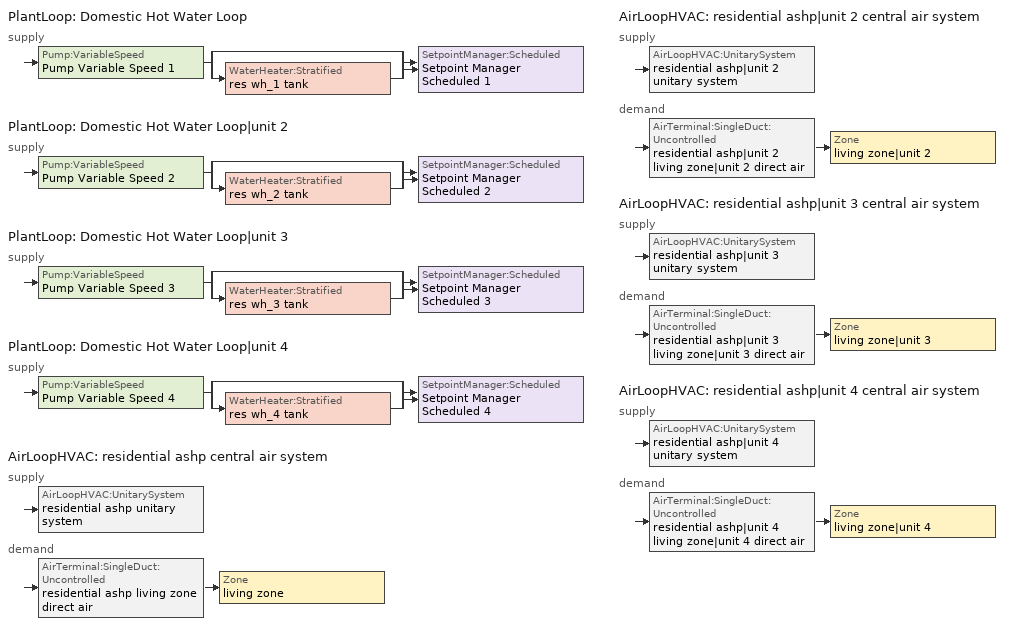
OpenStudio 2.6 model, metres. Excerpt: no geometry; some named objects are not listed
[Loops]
PlantLoop 'Domestic Hot Water Loop'
 supply: Pump:VariableSpeed 'Pump Variable Speed 1' > split
  | bypass
  | WaterHeater:Stratified 'res wh_1 tank'
  join > SetpointManager:Scheduled 'Setpoint Manager Scheduled 1'
PlantLoop 'Domestic Hot Water Loop|unit 2'
 supply: Pump:VariableSpeed 'Pump Variable Speed 2' > split
  | bypass
  | WaterHeater:Stratified 'res wh_2 tank'
  join > SetpointManager:Scheduled 'Setpoint Manager Scheduled 2'
PlantLoop 'Domestic Hot Water Loop|unit 3'
 supply: Pump:VariableSpeed 'Pump Variable Speed 3' > split
  | bypass
  | WaterHeater:Stratified 'res wh_3 tank'
  join > SetpointManager:Scheduled 'Setpoint Manager Scheduled 3'
PlantLoop 'Domestic Hot Water Loop|unit 4'
 supply: Pump:VariableSpeed 'Pump Variable Speed 4' > split
  | bypass
  | WaterHeater:Stratified 'res wh_4 tank'
  join > SetpointManager:Scheduled 'Setpoint Manager Scheduled 4'
AirLoopHVAC 'residential ashp central air system'
 supply: AirLoopHVAC:UnitarySystem 'residential ashp unitary system'
 demand: AirTerminal:SingleDuct:Uncontrolled 'residential ashp living zone direct air' > Zone 'living zone'
AirLoopHVAC 'residential ashp|unit 2 central air system'
 supply: AirLoopHVAC:UnitarySystem 'residential ashp|unit 2 unitary system'
 demand: AirTerminal:SingleDuct:Uncontrolled 'residential ashp|unit 2 living zone|unit 2 direct air' > Zone 'living zone|unit 2'
AirLoopHVAC 'residential ashp|unit 3 central air system'
 supply: AirLoopHVAC:UnitarySystem 'residential ashp|unit 3 unitary system'
 demand: AirTerminal:SingleDuct:Uncontrolled 'residential ashp|unit 3 living zone|unit 3 direct air' > Zone 'living zone|unit 3'
AirLoopHVAC 'residential ashp|unit 4 central air system'
 supply: AirLoopHVAC:UnitarySystem 'residential ashp|unit 4 unitary system'
 demand: AirTerminal:SingleDuct:Uncontrolled 'residential ashp|unit 4 living zone|unit 4 direct air' > Zone 'living zone|unit 4'
[Sizing:Zone] Zone Cooling Design Supply Air Temperature Input Method=SupplyAirTemperature; Zone Cooling Design Supply Air Temperature {C}=14; Zone Cooling Design Supply Air Temperature Difference {deltaC}=11.11; Zone Heating Design Supply Air Temperature Input Method=SupplyAirTemperature; Zone Heating Design Supply Air Temperature {C}=40; Zone Heating Design Supply Air Temperature Difference {deltaC}=11.11; Zone Cooling Design Supply Air Humidity Ratio {kg-H2O/kg-air}=0.0085; Zone Heating Design Supply Air Humidity Ratio {kg-H2O/kg-air}=0.008; Cooling Design Air Flow Method=DesignDay; Heating Design Air Flow Method=DesignDay; Account for Dedicated Outdoor Air System=No; Dedicated Outdoor Air System Control Strategy=NeutralSupplyAir; Dedicated Outdoor Air Low Setpoint Temperature for Design {C}=autosize; Dedicated Outdoor Air High Setpoint Temperature for Design {C}=autosize
living zone; living zone|unit 2; living zone|unit 3; living zone|unit 4; unfinished basement zone; unfinished attic zone; res ds_1 ret air zone; res ds_2 ret air zone; res ds_3 ret air zone; res ds_4 ret air zone
[Zone equipment]
living zone: residential ashp living zone direct air
living zone|unit 2: residential ashp|unit 2 living zone|unit 2 direct air
living zone|unit 3: residential ashp|unit 3 living zone|unit 3 direct air
living zone|unit 4: residential ashp|unit 4 living zone|unit 4 direct air
[PlantLoop] Glycol Concentration=0; Maximum Loop Flow Rate {m3/s}=0.01; Plant Loop Volume {m3}=0.003; Load Distribution Scheme=Optimal
Domestic Hot Water Loop; Domestic Hot Water Loop|unit 2; Domestic Hot Water Loop|unit 3; Domestic Hot Water Loop|unit 4
[Sizing:Plant] Loop Type=Heating; Design Loop Exit Temperature {C}=51.6667; Loop Design Temperature Difference {deltaC}=5.55556; Sizing Option=NonCoincident; Zone Timesteps in Averaging Window=1; Coincident Sizing Factor Mode=None
Domestic Hot Water Loop; Domestic Hot Water Loop|unit 2; Domestic Hot Water Loop|unit 3; Domestic Hot Water Loop|unit 4
[Pump:VariableSpeed] Rated Flow Rate {m3/s}=0.01; Rated Pump Head {Pa}=1; Rated Power Consumption {W}=0; Motor Efficiency=1; Fraction of Motor Inefficiencies to Fluid Stream=0; Coefficient 1 of the Part Load Performance Curve=0; Coefficient 2 of the Part Load Performance Curve=1; Coefficient 3 of the Part Load Performance Curve=0; Coefficient 4 of the Part Load Performance Curve=0; Pump Control Type=Intermittent; Skin Loss Radiative Fraction=0.5; Design Power Sizing Method=PowerPerFlowPerPressure; Design Electric Power per Unit Flow Rate {W/(m3/s)}=348701.1; Design Shaft Power per Unit Flow Rate per Unit Head {W-s/m3-Pa}=1.28205; Design Minimum Flow Rate Fraction=0
Pump Variable Speed 1; Pump Variable Speed 2; Pump Variable Speed 3; Pump Variable Speed 4
[SetpointManager:Scheduled] Control Variable=Temperature
Name | Schedule
Setpoint Manager Scheduled 1 | dhw temp
Setpoint Manager Scheduled 2 | dhw temp 1
Setpoint Manager Scheduled 3 | dhw temp 2
Setpoint Manager Scheduled 4 | dhw temp 3
[WaterHeater:HeatPump:WrappedCondenser] Availability Schedule=Always On Discrete; Dead Band Temperature Difference {deltaC}=0.5; Condenser Bottom Location {m}=0.0869862; Condenser Top Location {m}=0.559813; Evaporator Air Flow Rate {m3/s}=0.0854225; Inlet Air Configuration=Schedule; Minimum Inlet Air Temperature for Compressor Operation {C}=7.22222; Maximum Inlet Air Temperature for Compressor Operation {C}=48.8889; Compressor Location=Schedule; Fan Placement=DrawThrough; On Cycle Parasitic Electric Load {W}=0; Off Cycle Parasitic Electric Load {W}=0; Parasitic Heat Rejection Location=Outdoors; Tank Element Control Logic=MutuallyExclusive; Control Sensor 1 Height In Stratified Tank {m}=0.818187; Control Sensor 1 Weight=1; Control Sensor 2 Height In Stratified Tank {m}=0.818187
Name | Compressor Setpoint Temperature Schedule | Inlet Air Temperature Schedule | Inlet Air Humidity Schedule | Tank | DX Coil | Compressor Ambient Temperature Schedule | Fan
res wh_1 hpwh | res wh_1 WaterHeaterHPSchedule | res wh_1 Tamb act | res wh_1 RHamb act | res wh_1 tank | res wh_1 coil | res wh_1 Tamb act | res wh_1 fan
res wh_2 hpwh | res wh_2 WaterHeaterHPSchedule | res wh_2 Tamb act | res wh_2 RHamb act | res wh_2 tank | res wh_2 coil | res wh_2 Tamb act | res wh_2 fan
res wh_3 hpwh | res wh_3 WaterHeaterHPSchedule | res wh_3 Tamb act | res wh_3 RHamb act | res wh_3 tank | res wh_3 coil | res wh_3 Tamb act | res wh_3 fan
res wh_4 hpwh | res wh_4 WaterHeaterHPSchedule | res wh_4 Tamb act | res wh_4 RHamb act | res wh_4 tank | res wh_4 coil | res wh_4 Tamb act | res wh_4 fan
[Coil:WaterHeating:AirToWaterHeatPump:Wrapped] Rated Heating Capacity {W}=1400; Rated COP {W/W}=2.8; Rated Sensible Heat Ratio=0.88; Rated Evaporator Inlet Air Dry-Bulb Temperature {C}=19.7222; Rated Evaporator Inlet Air Wet-Bulb Temperature {C}=13.0782; Rated Condenser Water Temperature {C}=48.89; Rated Evaporator Air Flow Rate {m3/s}=0.0854225; Evaporator Fan Power Included in Rated COP=Yes; Crankcase Heater Capacity {W}=0; Maximum Ambient Temperature for Crankcase Heater Operation {C}=0; Evaporator Air Temperature Type for Curve Objects=WetBulbTemperature
Name | Heating Capacity Function of Temperature Curve | Heating Capacity Function of Air Flow Fraction Curve | Heating COP Function of Temperature Curve | Heating COP Function of Air Flow Fraction Curve | Part Load Fraction Correlation Curve
res wh_1 coil | HPWH-Cap-fT | HPWH-Htg-Cap-FF | HPWH-COP-fT | HPWH-Htg-COP-FF | HPWH-COP-fPLR
res wh_2 coil | HPWH-Cap-fT 1 | HPWH-Htg-Cap-FF 1 | HPWH-COP-fT 1 | HPWH-Htg-COP-FF 1 | HPWH-COP-fPLR 1
res wh_3 coil | HPWH-Cap-fT 2 | HPWH-Htg-Cap-FF 2 | HPWH-COP-fT 2 | HPWH-Htg-COP-FF 2 | HPWH-COP-fPLR 2
res wh_4 coil | HPWH-Cap-fT 3 | HPWH-Htg-Cap-FF 3 | HPWH-COP-fT 3 | HPWH-Htg-COP-FF 3 | HPWH-COP-fPLR 3
[WaterHeater:Stratified] Tank Volume {m3}=0.170344; Tank Height {m}=1.0335; Tank Shape=VerticalCylinder; Maximum Temperature Limit {C}=90; Heater Priority Control=MasterSlave; Heater 1 Deadband Temperature Difference {deltaC}=25; Heater 1 Capacity {W}=4500; Heater 1 Height {m}=0.732062; Heater 2 Deadband Temperature Difference {deltaC}=30; Heater 2 Capacity {W}=4500; Heater 2 Height {m}=0.129188; Heater Fuel Type=Electricity; Heater Thermal Efficiency=1; Off Cycle Parasitic Fuel Consumption Rate {W}=3; Off Cycle Parasitic Fuel Type=Electricity; Off Cycle Parasitic Heat Fraction to Tank=0; Off Cycle Parasitic Height {m}=0; On Cycle Parasitic Fuel Consumption Rate {W}=3; On Cycle Parasitic Fuel Type=Electricity; On Cycle Parasitic Heat Fraction to Tank=0; On Cycle Parasitic Height {m}=0; Ambient Temperature Indicator=Schedule; Uniform Skin Loss Coefficient per Unit Area to Ambient Temperature {W/m2-K}=1.13221; Skin Loss Fraction to Zone=1; Off Cycle Flue Loss Coefficient to Ambient Temperature {W/K}=0; Off Cycle Flue Loss Fraction to Zone=1; Use Side Effectiveness=1; Use Side Inlet Height {m}=0; Use Side Outlet Height {m}=autocalculate; Source Side Effectiveness=1; Source Side Inlet Height {m}=0; Source Side Outlet Height {m}=0; Inlet Mode=Fixed; Use Side Design Flow Rate {m3/s}=0.00283433; Source Side Design Flow Rate {m3/s}=0; Indirect Water Heating Recovery Time {hr}=1.5; Number of Nodes=12; Additional Destratification Conductivity {W/m-K}=0; Node 1 Additional Loss Coefficient {W/m2-K}=0; Node 2 Additional Loss Coefficient {W/m2-K}=0; Node 3 Additional Loss Coefficient {W/m2-K}=0; Node 4 Additional Loss Coefficient {W/m2-K}=0; Node 5 Additional Loss Coefficient {W/m2-K}=0; Node 6 Additional Loss Coefficient {W/m2-K}=0; Node 7 Additional Loss Coefficient {W/m2-K}=0; Node 8 Additional Loss Coefficient {W/m2-K}=0; Node 9 Additional Loss Coefficient {W/m2-K}=0; Node 10 Additional Loss Coefficient {W/m2-K}=0; Node 11 Additional Loss Coefficient {W/m2-K}=0; Node 12 Additional Loss Coefficient {W/m2-K}=0
Name | Heater 1 Setpoint Temperature Schedule | Heater 2 Setpoint Temperature Schedule | Ambient Temperature Schedule
res wh_1 tank | res wh_1 TopElementSetpoint | res wh_1 BottomElementSetpoint | res wh_1 Tamb act
res wh_2 tank | res wh_2 TopElementSetpoint | res wh_2 BottomElementSetpoint | res wh_2 Tamb act
res wh_3 tank | res wh_3 TopElementSetpoint | res wh_3 BottomElementSetpoint | res wh_3 Tamb act
res wh_4 tank | res wh_4 TopElementSetpoint | res wh_4 BottomElementSetpoint | res wh_4 Tamb act
[Fan:OnOff] Availability Schedule=Always On Discrete; Motor Efficiency=1; Motor In Airstream Fraction=1
Name | Fan Efficiency | Pressure Rise {Pa} | Maximum Flow Rate {m3/s} | Fan Power Ratio Function of Speed Ratio Curve | Fan Efficiency Ratio Function of Speed Ratio Curve
res wh_1 fan | 0.234952 | 23 | 0.0854225 | Fan On Off Power Curve | Fan On Off Efficiency Curve
res wh_2 fan | 0.234952 | 23 | 0.0854225 | Fan On Off Power Curve 1 | Fan On Off Efficiency Curve 1
res wh_3 fan | 0.234952 | 23 | 0.0854225 | Fan On Off Power Curve 2 | Fan On Off Efficiency Curve 2
res wh_4 fan | 0.234952 | 23 | 0.0854225 | Fan On Off Power Curve 3 | Fan On Off Efficiency Curve 3
residential ashp supply fan | 0.195937 | 124.55 | 0.893185 | residential ashp fan power curve | residential ashp fan eff curve
residential ashp|unit 2 supply fan | 0.195937 | 124.55 | 0.893185 | residential ashp|unit 2 fan power curve | residential ashp|unit 2 fan eff curve
residential ashp|unit 3 supply fan | 0.195937 | 124.55 | 0.893185 | residential ashp|unit 3 fan power curve | residential ashp|unit 3 fan eff curve
residential ashp|unit 4 supply fan | 0.195937 | 124.55 | 0.893185 | residential ashp|unit 4 fan power curve | residential ashp|unit 4 fan eff curve
[EnergyManagementSystem:Sensor]
Name | Output Variable or Output Meter Index Key | Output Variable or Output Meter
res_wh_1_amb_temp; res_wh_2_amb_temp; res_wh_3_amb_temp; res_wh_4_amb_temp | unfinished basement zone | Zone Mean Air Temperature
res_wh_1_amb_rh; res_wh_2_amb_rh; res_wh_3_amb_rh; res_wh_4_amb_rh | unfinished basement zone | Zone Air Relative Humidity
res_wh_1_tl | res wh_1 tank | Water Heater Heat Loss Rate
res_wh_1_sens_cool | res wh_1 coil | Cooling Coil Sensible Cooling Rate
res_wh_1_lat_cool | res wh_1 coil | Cooling Coil Latent Cooling Rate
res_wh_1_fan_pwr | res wh_1 fan | Fan Electric Power
res_wh_1_T_ctrl | res wh_1 tank | Water Heater Temperature Node 3
res_wh_1_LE_P | res wh_1 tank | Water Heater Heater 2 Heating Energy
res_wh_1_UE_P | res wh_1 tank | Water Heater Heater 1 Heating Energy
res_wh_2_tl | res wh_2 tank | Water Heater Heat Loss Rate
res_wh_2_sens_cool | res wh_2 coil | Cooling Coil Sensible Cooling Rate
res_wh_2_lat_cool | res wh_2 coil | Cooling Coil Latent Cooling Rate
res_wh_2_fan_pwr | res wh_2 fan | Fan Electric Power
res_wh_2_T_ctrl | res wh_2 tank | Water Heater Temperature Node 3
res_wh_2_LE_P | res wh_2 tank | Water Heater Heater 2 Heating Energy
res_wh_2_UE_P | res wh_2 tank | Water Heater Heater 1 Heating Energy
res_wh_3_tl | res wh_3 tank | Water Heater Heat Loss Rate
res_wh_3_sens_cool | res wh_3 coil | Cooling Coil Sensible Cooling Rate
res_wh_3_lat_cool | res wh_3 coil | Cooling Coil Latent Cooling Rate
res_wh_3_fan_pwr | res wh_3 fan | Fan Electric Power
res_wh_3_T_ctrl | res wh_3 tank | Water Heater Temperature Node 3
res_wh_3_LE_P | res wh_3 tank | Water Heater Heater 2 Heating Energy
res_wh_3_UE_P | res wh_3 tank | Water Heater Heater 1 Heating Energy
res_wh_4_tl | res wh_4 tank | Water Heater Heat Loss Rate
res_wh_4_sens_cool | res wh_4 coil | Cooling Coil Sensible Cooling Rate
res_wh_4_lat_cool | res wh_4 coil | Cooling Coil Latent Cooling Rate
res_wh_4_fan_pwr | res wh_4 fan | Fan Electric Power
res_wh_4_T_ctrl | res wh_4 tank | Water Heater Temperature Node 3
res_wh_4_LE_P | res wh_4 tank | Water Heater Heater 2 Heating Energy
res_wh_4_UE_P | res wh_4 tank | Water Heater Heater 1 Heating Energy
res_nv_pb_s |  | Site Outdoor Air Barometric Pressure
res_af_vw_s |  | Site Wind Speed
res_nv_wt_s |  | Site Outdoor Air Humidity Ratio
res_af_1_tin_s | living zone | Zone Mean Air Temperature
res_af_1_tt_s | living zone | Zone Outdoor Air Drybulb Temperature
res_nv_1_nva_s | res nv_1 avail schedule | Schedule Value
res_nv_1_sp_s | res nv_1 temp schedule | Schedule Value
res_ds_1_win_s | living zone | Zone Mean Air Humidity Ratio
res_ds_1_ah_mfr_s | Node 53 | System Node Mass Flow Rate
res_ds_1_fan_rtf_s | residential ashp supply fan | Fan Runtime Fraction
res_ds_1_ah_vfr_s | Node 53 | System Node Current Density Volume Flow Rate
res_ds_1_ah_tt_s | Node 53 | System Node Temperature
res_ds_1_ra_t_s | Node 56 | System Node Temperature
res_ds_1_ah_wt_s | Node 53 | System Node Humidity Ratio
res_ds_1_ra_w_s | Node 56 | System Node Humidity Ratio
res_ds_1_ah_t_s; res_ds_2_ah_t_s; res_ds_3_ah_t_s; res_ds_4_ah_t_s | unfinished basement zone | Zone Air Temperature
res_ds_1_ah_w_s; res_ds_2_ah_w_s; res_ds_3_ah_w_s; res_ds_4_ah_w_s | unfinished basement zone | Zone Mean Air Humidity Ratio
res_infil_1_range_sch_s | res mv_1 range exhaust schedule | Schedule Value
res_infil_1_bath_sch_s | res mv_1 bath exhaust schedule | Schedule Value
res_infil_1_wh_sch_s; res_infil_2_wh_sch_s; res_infil_3_wh_sch_s; res_infil_4_wh_sch_s | Always On Discrete | Schedule Value
res_af_2_tin_s | living zone|unit 2 | Zone Mean Air Temperature
res_af_2_tt_s | living zone|unit 2 | Zone Outdoor Air Drybulb Temperature
res_nv_2_nva_s | res nv_2 avail schedule | Schedule Value
res_nv_2_sp_s | res nv_2 temp schedule | Schedule Value
res_ds_2_win_s | living zone|unit 2 | Zone Mean Air Humidity Ratio
res_ds_2_ah_mfr_s | Node 59 | System Node Mass Flow Rate
res_ds_2_fan_rtf_s | residential ashp|unit 2 supply fan | Fan Runtime Fraction
res_ds_2_ah_vfr_s | Node 59 | System Node Current Density Volume Flow Rate
res_ds_2_ah_tt_s | Node 59 | System Node Temperature
res_ds_2_ra_t_s | Node 62 | System Node Temperature
res_ds_2_ah_wt_s | Node 59 | System Node Humidity Ratio
res_ds_2_ra_w_s | Node 62 | System Node Humidity Ratio
res_infil_2_range_sch_s | res mv_2 range exhaust schedule | Schedule Value
res_infil_2_bath_sch_s | res mv_2 bath exhaust schedule | Schedule Value
res_af_3_tin_s | living zone|unit 3 | Zone Mean Air Temperature
res_af_3_tt_s | living zone|unit 3 | Zone Outdoor Air Drybulb Temperature
res_nv_3_nva_s | res nv_3 avail schedule | Schedule Value
res_nv_3_sp_s | res nv_3 temp schedule | Schedule Value
res_ds_3_win_s | living zone|unit 3 | Zone Mean Air Humidity Ratio
res_ds_3_ah_mfr_s | Node 65 | System Node Mass Flow Rate
res_ds_3_fan_rtf_s | residential ashp|unit 3 supply fan | Fan Runtime Fraction
res_ds_3_ah_vfr_s | Node 65 | System Node Current Density Volume Flow Rate
res_ds_3_ah_tt_s | Node 65 | System Node Temperature
res_ds_3_ra_t_s | Node 68 | System Node Temperature
res_ds_3_ah_wt_s | Node 65 | System Node Humidity Ratio
res_ds_3_ra_w_s | Node 68 | System Node Humidity Ratio
res_infil_3_range_sch_s | res mv_3 range exhaust schedule | Schedule Value
res_infil_3_bath_sch_s | res mv_3 bath exhaust schedule | Schedule Value
res_af_4_tin_s | living zone|unit 4 | Zone Mean Air Temperature
res_af_4_tt_s | living zone|unit 4 | Zone Outdoor Air Drybulb Temperature
res_nv_4_nva_s | res nv_4 avail schedule | Schedule Value
res_nv_4_sp_s | res nv_4 temp schedule | Schedule Value
res_ds_4_win_s | living zone|unit 4 | Zone Mean Air Humidity Ratio
res_ds_4_ah_mfr_s | Node 71 | System Node Mass Flow Rate
res_ds_4_fan_rtf_s | residential ashp|unit 4 supply fan | Fan Runtime Fraction
res_ds_4_ah_vfr_s | Node 71 | System Node Current Density Volume Flow Rate
res_ds_4_ah_tt_s | Node 71 | System Node Temperature
res_ds_4_ra_t_s | Node 74 | System Node Temperature
res_ds_4_ah_wt_s | Node 71 | System Node Humidity Ratio
res_ds_4_ra_w_s | Node 74 | System Node Humidity Ratio
res_infil_4_range_sch_s | res mv_4 range exhaust schedule | Schedule Value
res_infil_4_bath_sch_s | res mv_4 bath exhaust schedule | Schedule Value
[EnergyManagementSystem:Actuator]
Name | Actuated Component | Actuated Component Type | Actuated Component Control Type
res_wh_1_Tamb_act | res wh_1 Tamb act | Schedule:Constant | Schedule Value
res_wh_1_RHamb_act | res wh_1 RHamb act | Schedule:Constant | Schedule Value
res_wh_1_sens_act | res wh_1 sens | OtherEquipment | Power Level
res_wh_1_lat_act | res wh_1 lat | OtherEquipment | Power Level
res_wh_1_LESchedOverride | res wh_1 BottomElementSetpoint | Schedule:Constant | Schedule Value
res_wh_1_HPSchedOverride | res wh_1 WaterHeaterHPSchedule | Schedule:Constant | Schedule Value
res_wh_1_UESchedOverride | res wh_1 TopElementSetpoint | Schedule:Constant | Schedule Value
res_wh_2_Tamb_act | res wh_2 Tamb act | Schedule:Constant | Schedule Value
res_wh_2_RHamb_act | res wh_2 RHamb act | Schedule:Constant | Schedule Value
res_wh_2_sens_act | res wh_2 sens | OtherEquipment | Power Level
res_wh_2_lat_act | res wh_2 lat | OtherEquipment | Power Level
res_wh_2_LESchedOverride | res wh_2 BottomElementSetpoint | Schedule:Constant | Schedule Value
res_wh_2_HPSchedOverride | res wh_2 WaterHeaterHPSchedule | Schedule:Constant | Schedule Value
res_wh_2_UESchedOverride | res wh_2 TopElementSetpoint | Schedule:Constant | Schedule Value
res_wh_3_Tamb_act | res wh_3 Tamb act | Schedule:Constant | Schedule Value
res_wh_3_RHamb_act | res wh_3 RHamb act | Schedule:Constant | Schedule Value
res_wh_3_sens_act | res wh_3 sens | OtherEquipment | Power Level
res_wh_3_lat_act | res wh_3 lat | OtherEquipment | Power Level
res_wh_3_LESchedOverride | res wh_3 BottomElementSetpoint | Schedule:Constant | Schedule Value
res_wh_3_HPSchedOverride | res wh_3 WaterHeaterHPSchedule | Schedule:Constant | Schedule Value
res_wh_3_UESchedOverride | res wh_3 TopElementSetpoint | Schedule:Constant | Schedule Value
res_wh_4_Tamb_act | res wh_4 Tamb act | Schedule:Constant | Schedule Value
res_wh_4_RHamb_act | res wh_4 RHamb act | Schedule:Constant | Schedule Value
res_wh_4_sens_act | res wh_4 sens | OtherEquipment | Power Level
res_wh_4_lat_act | res wh_4 lat | OtherEquipment | Power Level
res_wh_4_LESchedOverride | res wh_4 BottomElementSetpoint | Schedule:Constant | Schedule Value
res_wh_4_HPSchedOverride | res wh_4 WaterHeaterHPSchedule | Schedule:Constant | Schedule Value
res_wh_4_UESchedOverride | res wh_4 TopElementSetpoint | Schedule:Constant | Schedule Value
res_nv_1_flow_act | res nv_1 flow | Zone Infiltration | Air Exchange Flow Rate
res_ds_1_sup_s_lk_to_lv_equip_act | res ds_1 sup s lk to lv equip | OtherEquipment | Power Level
res_ds_1_sup_lat_lk_to_lv_equip_act | res ds_1 sup lat lk to lv equip | OtherEquipment | Power Level
res_ds_1_sup_d_cn_to_lv_equip_act | res ds_1 sup d cn to lv equip | OtherEquipment | Power Level
res_ds_1_sup_d_cn_to_ah_equip_act | res ds_1 sup d cn to ah equip | OtherEquipment | Power Level
res_ds_1_ret_d_cn_to_pl_equip_act | res ds_1 ret d cn to pl equip | OtherEquipment | Power Level
res_ds_1_ret_d_cn_to_ah_equip_act | res ds_1 ret d cn to ah equip | OtherEquipment | Power Level
res_ds_1_sup_s_lk_to_ah_equip_act | res ds_1 sup s lk to ah equip | OtherEquipment | Power Level
res_ds_1_sup_lat_lk_to_ah_equip_act | res ds_1 sup lat lk to ah equip | OtherEquipment | Power Level
res_ds_1_ret_s_lk_equip_act | res ds_1 ret s lk equip | OtherEquipment | Power Level
res_ds_1_ret_lat_lk_equip_act | res ds_1 ret lat lk equip | OtherEquipment | Power Level
res_ds_1_ah_to_liv_mix_act | res ds_1 ah to liv mix | ZoneMixing | Air Exchange Flow Rate
res_ds_1_liv_to_ah_mix_act | res ds_1 liv to ah mix | ZoneMixing | Air Exchange Flow Rate
res_infil_1_house_fan_act | res infil_1 house fan | ElectricEquipment | Electric Power Level
res_infil_1_range_fan_act | res infil_1 range fan | ElectricEquipment | Electric Power Level
res_infil_1_bath_fan_act | res infil_1 bath fan | ElectricEquipment | Electric Power Level
res_infil_1_flow_act | res infil_1 flow | Zone Infiltration | Air Exchange Flow Rate
res_nv_2_flow_act | res nv_2 flow | Zone Infiltration | Air Exchange Flow Rate
res_ds_2_sup_s_lk_to_lv_equip_act | res ds_2 sup s lk to lv equip | OtherEquipment | Power Level
res_ds_2_sup_lat_lk_to_lv_equip_act | res ds_2 sup lat lk to lv equip | OtherEquipment | Power Level
res_ds_2_sup_d_cn_to_lv_equip_act | res ds_2 sup d cn to lv equip | OtherEquipment | Power Level
res_ds_2_sup_d_cn_to_ah_equip_act | res ds_2 sup d cn to ah equip | OtherEquipment | Power Level
res_ds_2_ret_d_cn_to_pl_equip_act | res ds_2 ret d cn to pl equip | OtherEquipment | Power Level
res_ds_2_ret_d_cn_to_ah_equip_act | res ds_2 ret d cn to ah equip | OtherEquipment | Power Level
res_ds_2_sup_s_lk_to_ah_equip_act | res ds_2 sup s lk to ah equip | OtherEquipment | Power Level
res_ds_2_sup_lat_lk_to_ah_equip_act | res ds_2 sup lat lk to ah equip | OtherEquipment | Power Level
res_ds_2_ret_s_lk_equip_act | res ds_2 ret s lk equip | OtherEquipment | Power Level
res_ds_2_ret_lat_lk_equip_act | res ds_2 ret lat lk equip | OtherEquipment | Power Level
res_ds_2_ah_to_liv_mix_act | res ds_2 ah to liv mix | ZoneMixing | Air Exchange Flow Rate
res_ds_2_liv_to_ah_mix_act | res ds_2 liv to ah mix | ZoneMixing | Air Exchange Flow Rate
res_infil_2_house_fan_act | res infil_2 house fan | ElectricEquipment | Electric Power Level
res_infil_2_range_fan_act | res infil_2 range fan | ElectricEquipment | Electric Power Level
res_infil_2_bath_fan_act | res infil_2 bath fan | ElectricEquipment | Electric Power Level
res_infil_2_flow_act | res infil_2 flow | Zone Infiltration | Air Exchange Flow Rate
res_nv_3_flow_act | res nv_3 flow | Zone Infiltration | Air Exchange Flow Rate
res_ds_3_sup_s_lk_to_lv_equip_act | res ds_3 sup s lk to lv equip | OtherEquipment | Power Level
res_ds_3_sup_lat_lk_to_lv_equip_act | res ds_3 sup lat lk to lv equip | OtherEquipment | Power Level
res_ds_3_sup_d_cn_to_lv_equip_act | res ds_3 sup d cn to lv equip | OtherEquipment | Power Level
res_ds_3_sup_d_cn_to_ah_equip_act | res ds_3 sup d cn to ah equip | OtherEquipment | Power Level
res_ds_3_ret_d_cn_to_pl_equip_act | res ds_3 ret d cn to pl equip | OtherEquipment | Power Level
res_ds_3_ret_d_cn_to_ah_equip_act | res ds_3 ret d cn to ah equip | OtherEquipment | Power Level
res_ds_3_sup_s_lk_to_ah_equip_act | res ds_3 sup s lk to ah equip | OtherEquipment | Power Level
res_ds_3_sup_lat_lk_to_ah_equip_act | res ds_3 sup lat lk to ah equip | OtherEquipment | Power Level
res_ds_3_ret_s_lk_equip_act | res ds_3 ret s lk equip | OtherEquipment | Power Level
res_ds_3_ret_lat_lk_equip_act | res ds_3 ret lat lk equip | OtherEquipment | Power Level
res_ds_3_ah_to_liv_mix_act | res ds_3 ah to liv mix | ZoneMixing | Air Exchange Flow Rate
res_ds_3_liv_to_ah_mix_act | res ds_3 liv to ah mix | ZoneMixing | Air Exchange Flow Rate
res_infil_3_house_fan_act | res infil_3 house fan | ElectricEquipment | Electric Power Level
res_infil_3_range_fan_act | res infil_3 range fan | ElectricEquipment | Electric Power Level
res_infil_3_bath_fan_act | res infil_3 bath fan | ElectricEquipment | Electric Power Level
res_infil_3_flow_act | res infil_3 flow | Zone Infiltration | Air Exchange Flow Rate
res_nv_4_flow_act | res nv_4 flow | Zone Infiltration | Air Exchange Flow Rate
res_ds_4_sup_s_lk_to_lv_equip_act | res ds_4 sup s lk to lv equip | OtherEquipment | Power Level
res_ds_4_sup_lat_lk_to_lv_equip_act | res ds_4 sup lat lk to lv equip | OtherEquipment | Power Level
res_ds_4_sup_d_cn_to_lv_equip_act | res ds_4 sup d cn to lv equip | OtherEquipment | Power Level
res_ds_4_sup_d_cn_to_ah_equip_act | res ds_4 sup d cn to ah equip | OtherEquipment | Power Level
res_ds_4_ret_d_cn_to_pl_equip_act | res ds_4 ret d cn to pl equip | OtherEquipment | Power Level
res_ds_4_ret_d_cn_to_ah_equip_act | res ds_4 ret d cn to ah equip | OtherEquipment | Power Level
res_ds_4_sup_s_lk_to_ah_equip_act | res ds_4 sup s lk to ah equip | OtherEquipment | Power Level
res_ds_4_sup_lat_lk_to_ah_equip_act | res ds_4 sup lat lk to ah equip | OtherEquipment | Power Level
res_ds_4_ret_s_lk_equip_act | res ds_4 ret s lk equip | OtherEquipment | Power Level
res_ds_4_ret_lat_lk_equip_act | res ds_4 ret lat lk equip | OtherEquipment | Power Level
res_ds_4_ah_to_liv_mix_act | res ds_4 ah to liv mix | ZoneMixing | Air Exchange Flow Rate
res_ds_4_liv_to_ah_mix_act | res ds_4 liv to ah mix | ZoneMixing | Air Exchange Flow Rate
res_infil_4_house_fan_act | res infil_4 house fan | ElectricEquipment | Electric Power Level
res_infil_4_range_fan_act | res infil_4 range fan | ElectricEquipment | Electric Power Level
res_infil_4_bath_fan_act | res infil_4 bath fan | ElectricEquipment | Electric Power Level
res_infil_4_flow_act | res infil_4 flow | Zone Infiltration | Air Exchange Flow Rate
[EnergyManagementSystem:TrendVariable] Number of Timesteps to be Logged=2
Name | EMS Variable
res_wh_1_on_off | res_wh_1_sens_cool
res_wh_1_UETrend | res_wh_1_UE_P
res_wh_1_LETrend | res_wh_1_LE_P
res_wh_2_on_off | res_wh_2_sens_cool
res_wh_2_UETrend | res_wh_2_UE_P
res_wh_2_LETrend | res_wh_2_LE_P
res_wh_3_on_off | res_wh_3_sens_cool
res_wh_3_UETrend | res_wh_3_UE_P
res_wh_3_LETrend | res_wh_3_LE_P
res_wh_4_on_off | res_wh_4_sens_cool
res_wh_4_UETrend | res_wh_4_UE_P
res_wh_4_LETrend | res_wh_4_LE_P
[EnergyManagementSystem:Program]
res_wh_1_InletAir: Set T_hpwh_inlet_0 = res_wh_1_amb_temp; Set res_wh_1_Tamb_act = T_hpwh_inlet_0; Set res_wh_1_RHamb_act = res_wh_1_amb_rh/100; Set temp1=(res_wh_1_tl*1.0)+res_wh_1_fan_pwr*1.0; Set res_wh_1_sens_act = 0-(res_wh_1_sens_cool*1.0)-temp1; Set res_wh_1_lat_act = 0 - res_wh_1_lat_cool * 1.0
res_wh_1_Control: Set res_wh_1_UESchedOverride = 49.78; Set res_wh_1_HPSchedOverride = 51.67; Set UEMax_0 = (@TrendMax res_wh_1_UETrend 2); Set LEMax_0 = (@TrendMax res_wh_1_LETrend 2); Set ElemOn_0 = (@Max UEMax_0 LEMax_0); If (res_wh_1_T_ctrl<40.38) || ((ElemOn_0>0) && (res_wh_1_T_ctrl<51.28)); Set res_wh_1_LESchedOverride = 70; Set res_wh_1_HPSchedOverride = 0; Else; Set res_wh_1_LESchedOverride = 0; Set res_wh_1_HPSchedOverride = 51.67; EndIf
res_wh_2_InletAir: Set T_hpwh_inlet_1 = res_wh_2_amb_temp; Set res_wh_2_Tamb_act = T_hpwh_inlet_1; Set res_wh_2_RHamb_act = res_wh_2_amb_rh/100; Set temp1=(res_wh_2_tl*1.0)+res_wh_2_fan_pwr*1.0; Set res_wh_2_sens_act = 0-(res_wh_2_sens_cool*1.0)-temp1; Set res_wh_2_lat_act = 0 - res_wh_2_lat_cool * 1.0
res_wh_2_Control: Set res_wh_2_UESchedOverride = 49.78; Set res_wh_2_HPSchedOverride = 51.67; Set UEMax_1 = (@TrendMax res_wh_2_UETrend 2); Set LEMax_1 = (@TrendMax res_wh_2_LETrend 2); Set ElemOn_1 = (@Max UEMax_1 LEMax_1); If (res_wh_2_T_ctrl<40.38) || ((ElemOn_1>0) && (res_wh_2_T_ctrl<51.28)); Set res_wh_2_LESchedOverride = 70; Set res_wh_2_HPSchedOverride = 0; Else; Set res_wh_2_LESchedOverride = 0; Set res_wh_2_HPSchedOverride = 51.67; EndIf
res_wh_3_InletAir: Set T_hpwh_inlet_2 = res_wh_3_amb_temp; Set res_wh_3_Tamb_act = T_hpwh_inlet_2; Set res_wh_3_RHamb_act = res_wh_3_amb_rh/100; Set temp1=(res_wh_3_tl*1.0)+res_wh_3_fan_pwr*1.0; Set res_wh_3_sens_act = 0-(res_wh_3_sens_cool*1.0)-temp1; Set res_wh_3_lat_act = 0 - res_wh_3_lat_cool * 1.0
res_wh_3_Control: Set res_wh_3_UESchedOverride = 49.78; Set res_wh_3_HPSchedOverride = 51.67; Set UEMax_2 = (@TrendMax res_wh_3_UETrend 2); Set LEMax_2 = (@TrendMax res_wh_3_LETrend 2); Set ElemOn_2 = (@Max UEMax_2 LEMax_2); If (res_wh_3_T_ctrl<40.38) || ((ElemOn_2>0) && (res_wh_3_T_ctrl<51.28)); Set res_wh_3_LESchedOverride = 70; Set res_wh_3_HPSchedOverride = 0; Else; Set res_wh_3_LESchedOverride = 0; Set res_wh_3_HPSchedOverride = 51.67; EndIf
res_wh_4_InletAir: Set T_hpwh_inlet_3 = res_wh_4_amb_temp; Set res_wh_4_Tamb_act = T_hpwh_inlet_3; Set res_wh_4_RHamb_act = res_wh_4_amb_rh/100; Set temp1=(res_wh_4_tl*1.0)+res_wh_4_fan_pwr*1.0; Set res_wh_4_sens_act = 0-(res_wh_4_sens_cool*1.0)-temp1; Set res_wh_4_lat_act = 0 - res_wh_4_lat_cool * 1.0
res_wh_4_Control: Set res_wh_4_UESchedOverride = 49.78; Set res_wh_4_HPSchedOverride = 51.67; Set UEMax_3 = (@TrendMax res_wh_4_UETrend 2); Set LEMax_3 = (@TrendMax res_wh_4_LETrend 2); Set ElemOn_3 = (@Max UEMax_3 LEMax_3); If (res_wh_4_T_ctrl<40.38) || ((ElemOn_3>0) && (res_wh_4_T_ctrl<51.28)); Set res_wh_4_LESchedOverride = 70; Set res_wh_4_HPSchedOverride = 0; Else; Set res_wh_4_LESchedOverride = 0; Set res_wh_4_HPSchedOverride = 51.67; EndIf
res_nv_1_program: Set Tdiff = res_af_1_tin_s-res_af_1_tt_s; Set dT = (@Abs Tdiff); Set pt = (@RhFnTdbWPb res_af_1_tt_s res_nv_wt_s res_nv_pb_s); Set NVA = 4584.793685048608; Set Cs = 0.00017926040778923255; Set Cw = 8.70903777141566e-05; Set MNV = 0.6292632575999998; Set MHR = 0.0115; Set MRH = 0.7; Set temp1 = (res_nv_1_nva_s*NVA); Set SGNV = temp1*((((Cs*dT)+(Cw*(res_af_vw_s^2)))^0.5)/1000); If (res_nv_wt_s<MHR) && (pt<MRH) && (res_af_1_tin_s>res_nv_1_sp_s); Set temp2 = (res_af_1_tin_s-res_nv_1_sp_s); Set NVadj1 = temp2/(res_af_1_tin_s-res_af_1_tt_s); Set NVadj2 = (@Min NVadj1 1); Set NVadj3 = (@Max NVadj2 0); Set NVadj = SGNV*NVadj3; Set res_nv_1_flow_act = (@Min NVadj MNV); Else; Set res_nv_1_flow_act = 0; EndIf
res_ds_1_program: Set res_ds_1_ah_mfr = res_ds_1_ah_mfr_s; Set res_ds_1_fan_rtf = res_ds_1_fan_rtf_s; Set res_ds_1_ah_vfr = res_ds_1_ah_vfr_s; Set res_ds_1_ah_tt = res_ds_1_ah_tt_s; Set res_ds_1_ah_wt = res_ds_1_ah_wt_s; Set res_ds_1_ra_t = res_ds_1_ra_t_s; Set res_ds_1_ra_w = res_ds_1_ra_w_s; Set res_ds_1_ah_t = res_ds_1_ah_t_s; Set res_ds_1_ah_w = res_ds_1_ah_w_s; Run res_ds_1_lk_subrout; Set res_ds_1_sup_s_lk_to_lv_equip_act = res_ds_1_sup_s_lk_to_lv; Set res_ds_1_sup_lat_lk_to_lv_equip_act = res_ds_1_sup_lat_lk_to_lv; Set res_ds_1_sup_d_cn_to_lv_equip_act = res_ds_1_sup_d_cn_to_lv; Set res_ds_1_sup_d_cn_to_ah_equip_act = res_ds_1_sup_d_cn_to_ah; Set res_ds_1_sup_s_lk_to_ah_equip_act = res_ds_1_sup_s_lk_to_ah; Set res_ds_1_sup_lat_lk_to_ah_equip_act = res_ds_1_sup_lat_lk_to_ah; Set res_ds_1_ret_s_lk_equip_act = res_ds_1_ret_s_lk; Set res_ds_1_ret_lat_lk_equip_act = res_ds_1_ret_lat_lk; Set res_ds_1_ret_d_cn_to_pl_equip_act = res_ds_1_ret_d_cn_to_pl; Set res_ds_1_ret_d_cn_to_ah_equip_act = res_ds_1_ret_d_cn_to_ah; Set res_ds_1_liv_to_ah_mix_act = res_ds_1_ah_to_liv; Set res_ds_1_liv_to_ah_mix_act = res_ds_1_liv_to_ah
res_infil_1_program: Set p_m = 0.14; Set p_s = 0.22; Set s_m = 270; Set s_s = 370; Set z_m = 9.99744; Set z_s = 4.8768; Set f_t = (((s_m/z_m)^p_m)*((z_s/s_s)^p_s)); Set Tdiff = res_af_1_tin_s-res_af_1_tt_s; Set dT = @Abs Tdiff; Set c = 0.0228; Set Cs = 0.0749; Set Cw = 0.1406; Set n = 0.67; Set sft = (f_t*0.5); Set temp1 = ((c*Cw)*((sft*res_af_vw_s)^(2*n)))^2; Set Qn = (((c*Cs*(dT^n))^2)+temp1)^0.5; Set Tdiff = res_af_1_tin_s-res_af_1_tt_s; Set dT = @Abs Tdiff; Set QWHV = res_infil_1_wh_sch_s*0.0165; Set Qrange = res_infil_1_range_sch_s*0.0472; Set Qdryer = 0.0; Set Qbath = res_infil_1_bath_sch_s*0.0354; Set QhpwhOut = 0; Set QhpwhIn = 0; Set QductsOut = res_ds_1_lk_ret_fan_equiv; Set QductsIn = res_ds_1_lk_sup_fan_equiv; Set Qout = QWHV+Qrange+Qbath+Qdryer+QhpwhOut+QductsOut; Set Qin = QhpwhIn+QductsIn; Set Qu = (@Abs (Qout-Qin)); Set Qb = (@Min Qout Qin); Set faneff_wh = 0.9438948864000002; Set res_infil_1_house_fan_act = (QWHV*300)/faneff_wh; Set faneff_sp = 0.4719474432000001; Set res_infil_1_range_fan_act = (Qrange*300)/faneff_sp; Set res_infil_1_bath_fan_act = (Qbath*300)/faneff_sp; Set Q_acctd_for_elsewhere = QhpwhOut+QhpwhIn+QductsOut+QductsIn; Set res_infil_1_flow_act = (((Qu^2)+(Qn^2))^0.5)-Q_acctd_for_elsewhere; Set res_infil_1_flow_act = (@Max res_infil_1_flow_act 0)
res_nv_2_program: Set Tdiff = res_af_2_tin_s-res_af_2_tt_s; Set dT = (@Abs Tdiff); Set pt = (@RhFnTdbWPb res_af_2_tt_s res_nv_wt_s res_nv_pb_s); Set NVA = 2337.1686753986055; Set Cs = 0.00017926040778923255; Set Cw = 8.70903777141566e-05; Set MNV = 0.6292632575999998; Set MHR = 0.0115; Set MRH = 0.7; Set temp1 = (res_nv_2_nva_s*NVA); Set SGNV = temp1*((((Cs*dT)+(Cw*(res_af_vw_s^2)))^0.5)/1000); If (res_nv_wt_s<MHR) && (pt<MRH) && (res_af_2_tin_s>res_nv_2_sp_s); Set temp2 = (res_af_2_tin_s-res_nv_2_sp_s); Set NVadj1 = temp2/(res_af_2_tin_s-res_af_2_tt_s); Set NVadj2 = (@Min NVadj1 1); Set NVadj3 = (@Max NVadj2 0); Set NVadj = SGNV*NVadj3; Set res_nv_2_flow_act = (@Min NVadj MNV); Else; Set res_nv_2_flow_act = 0; EndIf
[Coil:Heating:DX:MultiSpeed] Availability Schedule=residential heating season; Minimum Outdoor Dry-Bulb Temperature for Compressor Operation {C}=-17.7778; Crankcase Heater Capacity {W}=20; Maximum Outdoor Dry-Bulb Temperature for Crankcase Heater Operation {C}=12.7778; Maximum Outdoor Dry-Bulb Temperature for Defrost Operation {C}=4.44444; Defrost Strategy=Resistive; Defrost Control=OnDemand; Defrost Time Period Fraction=0.058333; Resistive Defrost Heater Capacity {W}=autosize; Apply Part Load Fraction to Speeds Greater than 1=No; Fuel Type=Electricity; Region number for Calculating HSPF=4
Name | Defrost Energy Input Ratio Function of Temperature Curve
residential ashp heating coil | DefrostEIR
residential ashp|unit 2 heating coil | DefrostEIR 1
residential ashp|unit 3 heating coil | DefrostEIR 2
residential ashp|unit 4 heating coil | DefrostEIR 3
[Coil:Heating:Electric] Availability Schedule=residential heating season; Efficiency=1; Nominal Capacity {W}=29307.1
residential ashp supp heater; residential ashp|unit 2 supp heater; residential ashp|unit 3 supp heater; residential ashp|unit 4 supp heater
[Coil:Cooling:DX:MultiSpeed:StageData] Rated Evaporator Fan Power Per Volume Flow Rate {W/(m3/s)}=773.3; Nominal Time for Condensate Removal to Begin {s}=1000; Ratio of Initial Moisture Evaporation Rate and Steady State Latent Capacity=1.5; Maximum Cycling Rate {cycles/hr}=3; Latent Capacity Time Constant {s}=45; Rated Waste Heat Fraction of Power Input=0.2; Evaporative Condenser Effectiveness=0.9; Evaporative Condenser Air Flow Rate {m3/s}=autosize; Rated Evaporative Condenser Pump Power Consumption {W}=autosize
Name | Gross Rated Total Cooling Capacity {W} | Gross Rated Sensible Heat Ratio | Gross Rated Cooling COP {W/W} | Rated Air Flow Rate {m3/s} | Total Cooling Capacity Function of Temperature Curve | Total Cooling Capacity Function of Flow Fraction Curve | Energy Input Ratio Function of Temperature Curve | Energy Input Ratio Function of Flow Fraction Curve | Part Load Fraction Correlation Curve | Waste Heat Function of Temperature Curve
Coil Cooling DX Multi Speed Stage Data 1 | 12660.7 | 0.714668 | 4.15973 | 0.698308 | Cool-Cap-fT1 | Cool-Cap-fFF1 | Cool-EIR-fT1 | Cool-EIR-fFF1 | Cool-PLF-fPLR1 | ConstantBiquadratic 1
Coil Cooling DX Multi Speed Stage Data 2 | 17584.3 | 0.726743 | 3.68907 | 0.811986 | Cool-Cap-fT2 | Cool-Cap-fFF2 | Cool-EIR-fT2 | Cool-EIR-fFF2 | Cool-PLF-fPLR2 | ConstantBiquadratic 1
Coil Cooling DX Multi Speed Stage Data 3 | 12660.7 | 0.714668 | 4.15973 | 0.698308 | Cool-Cap-fT1 1 | Cool-Cap-fFF1 1 | Cool-EIR-fT1 1 | Cool-EIR-fFF1 1 | Cool-PLF-fPLR1 1 | ConstantBiquadratic 3
Coil Cooling DX Multi Speed Stage Data 4 | 17584.3 | 0.726743 | 3.68907 | 0.811986 | Cool-Cap-fT2 1 | Cool-Cap-fFF2 1 | Cool-EIR-fT2 1 | Cool-EIR-fFF2 1 | Cool-PLF-fPLR2 1 | ConstantBiquadratic 3
Coil Cooling DX Multi Speed Stage Data 5 | 12660.7 | 0.714668 | 4.15973 | 0.698308 | Cool-Cap-fT1 2 | Cool-Cap-fFF1 2 | Cool-EIR-fT1 2 | Cool-EIR-fFF1 2 | Cool-PLF-fPLR1 2 | ConstantBiquadratic 5
Coil Cooling DX Multi Speed Stage Data 6 | 17584.3 | 0.726743 | 3.68907 | 0.811986 | Cool-Cap-fT2 2 | Cool-Cap-fFF2 2 | Cool-EIR-fT2 2 | Cool-EIR-fFF2 2 | Cool-PLF-fPLR2 2 | ConstantBiquadratic 5
Coil Cooling DX Multi Speed Stage Data 7 | 12660.7 | 0.714668 | 4.15973 | 0.698308 | Cool-Cap-fT1 3 | Cool-Cap-fFF1 3 | Cool-EIR-fT1 3 | Cool-EIR-fFF1 3 | Cool-PLF-fPLR1 3 | ConstantBiquadratic 7
Coil Cooling DX Multi Speed Stage Data 8 | 17584.3 | 0.726743 | 3.68907 | 0.811986 | Cool-Cap-fT2 3 | Cool-Cap-fFF2 3 | Cool-EIR-fT2 3 | Cool-EIR-fFF2 3 | Cool-PLF-fPLR2 3 | ConstantBiquadratic 7
[Coil:Cooling:DX:MultiSpeed] Availability Schedule=residential cooling season; Condenser Type=AirCooled; Apply Part Load Fraction to Speeds Greater than 1=No; Apply Latent Degradation to Speeds Greater than 1=No; Crankcase Heater Capacity {W}=0; Maximum Outdoor Dry-Bulb Temperature for Crankcase Heater Operation {C}=10; Basin Heater Capacity {W/K}=0; Basin Heater Setpoint Temperature {C}=2; Fuel Type=Electricity
Name | Stage 1 | Stage 2
residential ashp cooling coil | Coil Cooling DX Multi Speed Stage Data 1 | Coil Cooling DX Multi Speed Stage Data 2
residential ashp|unit 2 cooling coil | Coil Cooling DX Multi Speed Stage Data 3 | Coil Cooling DX Multi Speed Stage Data 4
residential ashp|unit 3 cooling coil | Coil Cooling DX Multi Speed Stage Data 5 | Coil Cooling DX Multi Speed Stage Data 6
residential ashp|unit 4 cooling coil | Coil Cooling DX Multi Speed Stage Data 7 | Coil Cooling DX Multi Speed Stage Data 8
[AirLoopHVAC:UnitarySystem] Control Type=Load; Dehumidification Control Type=None; Availability Schedule=Always On Discrete; Fan Placement=BlowThrough; Supply Air Fan Operating Mode Schedule=Always Off Discrete; DX Heating Coil Sizing Ratio=1; Use DOAS DX Cooling Coil=No; DOAS DX Cooling Coil Leaving Minimum Air Temperature {C}=2; Latent Load Control=SensibleOnlyLoadControl; Supply Air Flow Rate Method During Cooling Operation=SupplyAirFlowRate; Supply Air Flow Rate Method During Heating Operation=SupplyAirFlowRate; Supply Air Flow Rate During Heating Operation {m3/s}=0.893181; Supply Air Flow Rate When No Cooling or Heating is Required {m3/s}=0; Maximum Supply Air Temperature {C}=76.6667; Maximum Outdoor Dry-Bulb Temperature for Supplemental Heater Operation {C}=4.44444; Maximum Cycling Rate {cycles/hr}=2.5; Heat Pump Time Constant {s}=60; Fraction of On-Cycle Power Use=0.01; Heat Pump Fan Delay Time {s}=60; Ancilliary On-Cycle Electric Power {W}=0; Ancilliary Off-Cycle Electric Power {W}=0
Name | Controlling Zone or Thermostat Location | Supply Fan | Heating Coil | Cooling Coil | Supplemental Heating Coil | Supply Air Flow Rate During Cooling Operation {m3/s} | Design Specification Multispeed Object
residential ashp unitary system | living zone | residential ashp supply fan | residential ashp heating coil | residential ashp cooling coil | residential ashp supp heater | 0.114067 | Unitary System Performance Multispeed 1
residential ashp|unit 2 unitary system | living zone|unit 2 | residential ashp|unit 2 supply fan | residential ashp|unit 2 heating coil | residential ashp|unit 2 cooling coil | residential ashp|unit 2 supp heater | 0.0978032 | Unitary System Performance Multispeed 2
residential ashp|unit 3 unitary system | living zone|unit 3 | residential ashp|unit 3 supply fan | residential ashp|unit 3 heating coil | residential ashp|unit 3 cooling coil | residential ashp|unit 3 supp heater | 0.0978032 | Unitary System Performance Multispeed 3
residential ashp|unit 4 unitary system | living zone|unit 4 | residential ashp|unit 4 supply fan | residential ashp|unit 4 heating coil | residential ashp|unit 4 cooling coil | residential ashp|unit 4 supp heater | 0.110884 | Unitary System Performance Multispeed 4
[UnitarySystemPerformance:Multispeed] Single Mode Operation=No; Heating Speed Supply Air Flow Ratio 1=0.8; Cooling Speed Supply Air Flow Ratio 1=0.86; Heating Speed Supply Air Flow Ratio 2=1; Cooling Speed Supply Air Flow Ratio 2=1
Unitary System Performance Multispeed 1; Unitary System Performance Multispeed 2; Unitary System Performance Multispeed 3; Unitary System Performance Multispeed 4
[AirLoopHVAC] Availability Schedule=Always On Discrete; Design Supply Air Flow Rate {m3/s}=0.893181
residential ashp central air system; residential ashp|unit 2 central air system; residential ashp|unit 3 central air system; residential ashp|unit 4 central air system
[Sizing:System] Type of Load to Size On=Sensible; Design Outdoor Air Flow Rate {m3/s}=Autosize; Minimum System Air Flow Ratio=0.3; Preheat Design Temperature {C}=7; Preheat Design Humidity Ratio {kg-H2O/kg-Air}=0.008; Precool Design Temperature {C}=12.8; Precool Design Humidity Ratio {kg-H2O/kg-Air}=0.008; Central Cooling Design Supply Air Temperature {C}=12.8; Central Heating Design Supply Air Temperature {C}=16.7; Sizing Option=NonCoincident; 100% Outdoor Air in Cooling=Yes; 100% Outdoor Air in Heating=Yes; Central Cooling Design Supply Air Humidity Ratio {kg-H2O/kg-Air}=0.0085; Central Heating Design Supply Air Humidity Ratio {kg-H2O/kg-Air}=0.008; Cooling Design Air Flow Method=DesignDay; Cooling Design Air Flow Rate {m3/s}=0; Heating Design Air Flow Method=DesignDay; Heating Design Air Flow Rate {m3/s}=0; System Outdoor Air Method=ZoneSum; Zone Maximum Outdoor Air Fraction=1; Cooling Supply Air Flow Rate Per Floor Area {m3/s-m2}=0.00996765; Cooling Fraction of Autosized Cooling Supply Air Flow Rate=1; Cooling Supply Air Flow Rate Per Unit Cooling Capacity {m3/s-W}=3.94755e-05; Heating Supply Air Flow Rate Per Floor Area {m3/s-m2}=0.00996765; Heating Fraction of Autosized Heating Supply Air Flow Rate=1; Heating Fraction of Autosized Cooling Supply Air Flow Rate=1; Heating Supply Air Flow Rate Per Unit Heating Capacity {m3/s-W}=3.15882e-05; Cooling Design Capacity Method=CoolingDesignCapacity; Cooling Design Capacity {W}=autosize; Cooling Design Capacity Per Floor Area {W/m2}=234.7; Fraction of Autosized Cooling Design Capacity=1; Heating Design Capacity Method=HeatingDesignCapacity; Heating Design Capacity {W}=autosize; Heating Design Capacity Per Floor Area {W/m2}=157; Fraction of Autosized Heating Design Capacity=1; Central Cooling Capacity Control Method=OnOff
residential ashp central air system; residential ashp|unit 2 central air system; residential ashp|unit 3 central air system; residential ashp|unit 4 central air system
[AirTerminal:SingleDuct:Uncontrolled] Availability Schedule=Always On Discrete; Maximum Air Flow Rate {m3/s}=0.893181
residential ashp living zone direct air; residential ashp|unit 2 living zone|unit 2 direct air; residential ashp|unit 3 living zone|unit 3 direct air; residential ashp|unit 4 living zone|unit 4 direct air
[Schedule:Ruleset]
Name | Default Day Schedule
residential heating season | Schedule Day 40
residential cooling season | Schedule Day 1
[Schedule:Day]
Schedule Day 40; Schedule Day 1: 24, 0, 0
residential heating season allday1; residential heating season allday2; residential heating season allday3; residential heating season allday4; residential heating season allday5; residential heating season allday6; residential heating season allday7; residential heating season allday8; residential heating season allday9; residential heating season allday10; residential heating season allday11; residential heating season allday12; residential cooling season allday1; residential cooling season allday2; residential cooling season allday3; residential cooling season allday4; residential cooling season allday5; residential cooling season allday6; residential cooling season allday7; residential cooling season allday8; residential cooling season allday9; residential cooling season allday10; residential cooling season allday11; residential cooling season allday12: 24, 0, 1
[Schedule:Rule] Apply Sunday=Yes; Apply Monday=Yes; Apply Tuesday=Yes; Apply Wednesday=Yes; Apply Thursday=Yes; Apply Friday=Yes; Apply Saturday=Yes; Date Specification Type=DateRange; Start Day=1
Name | Schedule Ruleset | Rule Order | Day Schedule | Start Month | End Month | End Day
residential heating season allday ruleset1 | residential heating season | 11 | residential heating season allday1 | 1 | 1 | 31
residential heating season allday ruleset2 | residential heating season | 10 | residential heating season allday2 | 2 | 2 | 28
residential heating season allday ruleset3 | residential heating season | 9 | residential heating season allday3 | 3 | 3 | 31
residential heating season allday ruleset4 | residential heating season | 8 | residential heating season allday4 | 4 | 4 | 30
residential heating season allday ruleset5 | residential heating season | 7 | residential heating season allday5 | 5 | 5 | 31
residential heating season allday ruleset6 | residential heating season | 6 | residential heating season allday6 | 6 | 6 | 30
residential heating season allday ruleset7 | residential heating season | 5 | residential heating season allday7 | 7 | 7 | 31
residential heating season allday ruleset8 | residential heating season | 4 | residential heating season allday8 | 8 | 8 | 31
residential heating season allday ruleset9 | residential heating season | 3 | residential heating season allday9 | 9 | 9 | 30
residential heating season allday ruleset10 | residential heating season | 2 | residential heating season allday10 | 10 | 10 | 31
residential heating season allday ruleset11 | residential heating season | 1 | residential heating season allday11 | 11 | 11 | 30
residential heating season allday ruleset12 | residential heating season | 0 | residential heating season allday12 | 12 | 12 | 31
residential cooling season allday ruleset1 | residential cooling season | 11 | residential cooling season allday1 | 1 | 1 | 31
residential cooling season allday ruleset2 | residential cooling season | 10 | residential cooling season allday2 | 2 | 2 | 28
residential cooling season allday ruleset3 | residential cooling season | 9 | residential cooling season allday3 | 3 | 3 | 31
residential cooling season allday ruleset4 | residential cooling season | 8 | residential cooling season allday4 | 4 | 4 | 30
residential cooling season allday ruleset5 | residential cooling season | 7 | residential cooling season allday5 | 5 | 5 | 31
residential cooling season allday ruleset6 | residential cooling season | 6 | residential cooling season allday6 | 6 | 6 | 30
residential cooling season allday ruleset7 | residential cooling season | 5 | residential cooling season allday7 | 7 | 7 | 31
residential cooling season allday ruleset8 | residential cooling season | 4 | residential cooling season allday8 | 8 | 8 | 31
residential cooling season allday ruleset9 | residential cooling season | 3 | residential cooling season allday9 | 9 | 9 | 30
residential cooling season allday ruleset10 | residential cooling season | 2 | residential cooling season allday10 | 10 | 10 | 31
residential cooling season allday ruleset11 | residential cooling season | 1 | residential cooling season allday11 | 11 | 11 | 30
residential cooling season allday ruleset12 | residential cooling season | 0 | residential cooling season allday12 | 12 | 12 | 31
[Schedule:Constant]
Name | Value
dhw temp; dhw temp 1; dhw temp 2; dhw temp 3 | 51.6667
res wh_1 Tamb act; res wh_2 Tamb act; res wh_3 Tamb act; res wh_4 Tamb act | 23
res wh_1 RHamb act; res wh_2 RHamb act; res wh_3 RHamb act; res wh_4 RHamb act | 0.5
res wh_1 WaterHeaterHPSchedule; res wh_1 BottomElementSetpoint; res wh_2 WaterHeaterHPSchedule; res wh_2 BottomElementSetpoint; res wh_3 WaterHeaterHPSchedule; res wh_3 BottomElementSetpoint; res wh_4 WaterHeaterHPSchedule; res wh_4 BottomElementSetpoint | 51.67
res wh_1 TopElementSetpoint; res wh_2 TopElementSetpoint; res wh_3 TopElementSetpoint; res wh_4 TopElementSetpoint | 48.78
Always On Discrete | 1
Always Off Discrete | 0
[Curve:Biquadratic]
Name | Coefficient1 Constant | Coefficient2 x | Coefficient3 x**2 | Coefficient4 y | Coefficient5 y**2 | Coefficient6 x*y | Minimum Value of x | Maximum Value of x | Minimum Value of y | Maximum Value of y
HPWH-Cap-fT; HPWH-Cap-fT 1; HPWH-Cap-fT 2; HPWH-Cap-fT 3 | 0.563 | 0.0437 | 3.9e-005 | 0.0055 | -0.000148 | -0.000145 | 0 | 100 | 0 | 100
HPWH-COP-fT; HPWH-COP-fT 1; HPWH-COP-fT 2; HPWH-COP-fT 3 | 1.1332 | 0.063 | -9.79e-05 | -0.00972 | -2.14e-05 | -0.000686 | 0 | 100 | 0 | 100
DefrostEIR; DefrostEIR 1; DefrostEIR 2; DefrostEIR 3 | 0.1528 | 0 | 0 | 0 | 0 | 0 | -100 | 100 | -100 | 100
ConstantBiquadratic 1; ConstantBiquadratic 3; ConstantBiquadratic 5; ConstantBiquadratic 7 | 1 | 0 | 0 | 0 | 0 | 0 | -100 | 100 | -100 | 100
Cool-Cap-fT1; Cool-Cap-fT1 1; Cool-Cap-fT1 2; Cool-Cap-fT1 3 | 1.65879 | -0.083453 | 0.00342409 | 0.00243324 | -4.5036e-05 | -0.00053368 | 13.88 | 23.88 | 18.33 | 51.66
Cool-EIR-fT1; Cool-EIR-fT1 1; Cool-EIR-fT1 2; Cool-EIR-fT1 3 | -0.582916 | 0.158101 | -0.00439795 | -0.0203351 | 0.00107983 | -0.000639592 | 13.88 | 23.88 | 18.33 | 51.66
Cool-Cap-fT2; Cool-Cap-fT2 1; Cool-Cap-fT2 2; Cool-Cap-fT2 3 | 1.47274 | -0.0672218 | 0.0029199 | 5.16006e-05 | -2.97756e-05 | -0.000359086 | 13.88 | 23.88 | 18.33 | 51.66
Cool-EIR-fT2; Cool-EIR-fT2 1; Cool-EIR-fT2 2; Cool-EIR-fT2 3 | -0.488196 | 0.0991622 | -0.00236967 | 0.0195034 | 0.00042977 | -0.00109744 | 13.88 | 23.88 | 18.33 | 51.66
[Curve:Cubic] Coefficient3 x**2=0; Coefficient4 x**3=0; Minimum Value of x=0
Name | Coefficient1 Constant | Coefficient2 x | Maximum Value of x | Minimum Curve Output | Maximum Curve Output
HPWH-Htg-Cap-FF; HPWH-Htg-COP-FF; HPWH-Htg-Cap-FF 1; HPWH-Htg-COP-FF 1; HPWH-Htg-Cap-FF 2; HPWH-Htg-COP-FF 2; HPWH-Htg-Cap-FF 3; HPWH-Htg-COP-FF 3 | 1 | 0 | 100
HPWH-COP-fPLR; Fan On Off Efficiency Curve; HPWH-COP-fPLR 1; Fan On Off Efficiency Curve 1; HPWH-COP-fPLR 2; Fan On Off Efficiency Curve 2; HPWH-COP-fPLR 3; Fan On Off Efficiency Curve 3 | 1 | 0 | 1
residential ashp fan eff curve; residential ashp|unit 2 fan eff curve; residential ashp|unit 3 fan eff curve; residential ashp|unit 4 fan eff curve | 0 | 1 | 1 | 0.01 | 1
[Curve:Exponent]
Name | Coefficient1 Constant | Coefficient2 Constant | Coefficient3 Constant | Minimum Value of x | Maximum Value of x
Fan On Off Power Curve; Fan On Off Power Curve 1; Fan On Off Power Curve 2; Fan On Off Power Curve 3 | 1 | 0 | 0 | 0 | 1
residential ashp fan power curve; residential ashp|unit 2 fan power curve; residential ashp|unit 3 fan power curve; residential ashp|unit 4 fan power curve | 0 | 1 | 3 | -100 | 100
[Curve:Quadratic] Minimum Value of x=0
Name | Coefficient1 Constant | Coefficient2 x | Coefficient3 x**2 | Maximum Value of x | Minimum Curve Output | Maximum Curve Output
Cool-PLF-fPLR1; Cool-PLF-fPLR2; Cool-PLF-fPLR1 1; Cool-PLF-fPLR2 1; Cool-PLF-fPLR1 2; Cool-PLF-fPLR2 2; Cool-PLF-fPLR1 3; Cool-PLF-fPLR2 3 | 0.89 | 0.11 | 0 | 1 | 0.7 | 1
Cool-Cap-fFF1; Cool-Cap-fFF1 1; Cool-Cap-fFF1 2; Cool-Cap-fFF1 3 | 0.65524 | 0.511655 | -0.166895 | 2 | 0 | 2
Cool-EIR-fFF1; Cool-EIR-fFF1 1; Cool-EIR-fFF1 2; Cool-EIR-fFF1 3 | 1.63911 | -0.998954 | 0.359846 | 2 | 0 | 2
Cool-Cap-fFF2; Cool-Cap-fFF2 1; Cool-Cap-fFF2 2; Cool-Cap-fFF2 3 | 0.618281 | 0.56906 | -0.187341 | 2 | 0 | 2
Cool-EIR-fFF2; Cool-EIR-fFF2 1; Cool-EIR-fFF2 2; Cool-EIR-fFF2 3 | 1.57077 | -0.914152 | 0.343377 | 2 | 0 | 2
